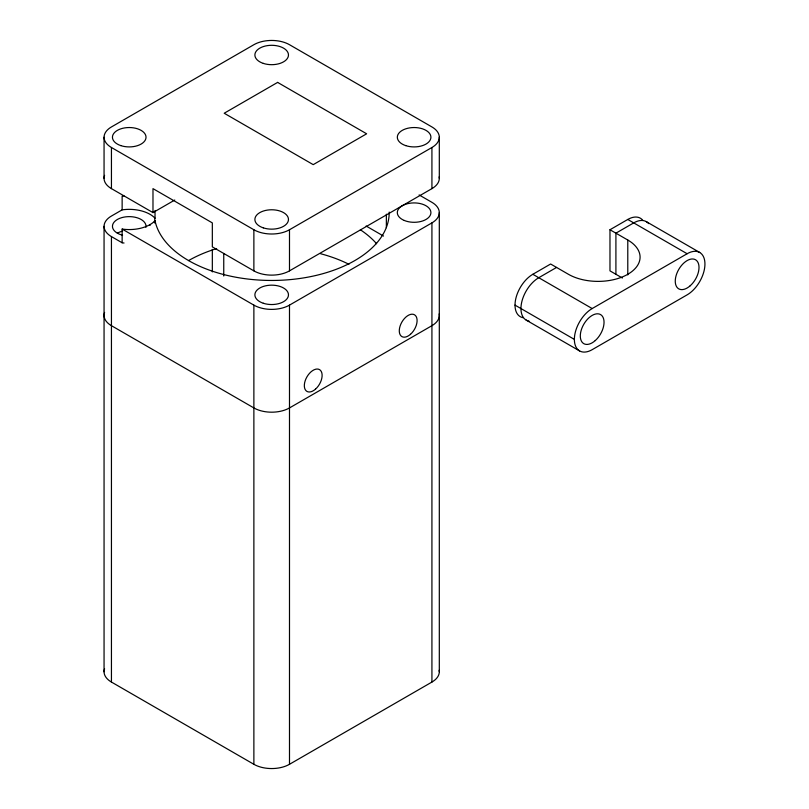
<?xml version="1.0" encoding="UTF-8"?>
<svg xmlns="http://www.w3.org/2000/svg" width="809" height="809" viewBox="0 0 809 809"><rect width="100%" height="100%" fill="white"/><g stroke="black" fill="none" stroke-linecap="round" stroke-linejoin="round"><path stroke-width="1.21" d="M104.058 226.318L104.058 671.773M439.307 671.773L439.307 212.605M154.388 222.242A117.507 67.845 0 0 1 155.025 218.187A29.377 16.959 0 0 0 122.139 209.855L111.44 216.033A25.18 14.542 0 0 0 111.44 236.592L111.44 682.058L253.874 764.293A25.18 14.542 0 0 0 289.491 764.293L431.925 682.058A25.18 14.542 0 0 0 439.166 670.277M104.594 175.361A25.18 14.542 0 0 0 111.44 188.628L152.982 212.605L174.764 200.035M111.44 147.501L253.874 229.746A25.18 14.542 0 0 0 289.491 229.746L431.925 147.501A25.18 14.542 0 0 0 431.925 126.942L289.491 44.707A25.18 14.542 0 0 0 253.874 44.707L111.44 126.942A25.18 14.542 0 0 0 111.44 147.501L111.44 188.628M152.982 212.605L152.982 188.628L212.332 222.89L212.332 246.876L253.874 270.863A25.18 14.542 0 0 0 289.491 270.863L431.925 188.628A25.18 14.542 0 0 0 439.166 176.847M124.04 243.013A29.377 16.959 0 0 1 122.139 242.771L122.139 229.068L253.874 305.124A25.18 14.542 0 0 0 289.491 305.124L431.925 222.89A25.18 14.542 0 0 0 431.925 202.331L419.113 194.929M523.079 317.684A25.18 14.542 -60 0 1 515.758 298.834A25.18 14.542 -60 0 1 532.828 274.291L550.626 264.007L568.434 274.291A41.967 24.23 0 0 0 627.784 274.291A41.967 24.23 0 0 0 627.784 240.02L609.976 229.746L609.976 270.863L622.384 278.023M609.976 229.746L627.784 219.461A25.18 14.542 -60 0 1 642.69 220.169M556.562 267.435L538.754 277.72A25.18 14.542 -60 0 0 521.694 302.263A25.18 14.542 -60 0 0 529.015 321.112M574.37 339.396A25.18 14.542 -60 0 1 592.178 308.553L687.134 253.733A25.18 14.542 -60 0 1 704.942 264.007A25.18 14.542 -60 0 1 687.134 294.85L592.178 349.67A25.18 14.542 -60 0 1 574.37 339.396L515.02 305.124M646.31 221.646L699.724 252.479M627.784 219.461L687.134 253.733M532.828 274.291L592.178 308.553M366.133 226.024L383.506 236.056M526.163 320.081L579.588 350.924M111.44 236.592L122.139 242.771M627.784 240.02L627.784 274.908M615.912 274.291L615.912 233.174L633.72 222.89A25.18 14.542 -60 0 1 648.626 223.597M439.307 137.227L439.307 178.344M431.925 147.501L431.925 188.628M431.925 222.89L431.925 682.058M386.358 214.183L386.358 227.673M289.491 229.746L289.491 270.863M289.491 305.124L289.491 764.293M253.874 229.746L253.874 270.863M253.874 305.124L253.874 764.293M223.749 253.47L223.749 276M212.332 249.384L212.332 271.915M155.025 210.471L155.025 218.187M122.139 229.068A29.377 16.959 0 0 0 155.025 220.746L155.025 223.314M150.019 224.599L150.019 225.458M122.139 209.855L122.139 196.152A29.377 16.959 0 0 1 124.04 195.92M104.058 137.227L104.058 178.344M439.166 313.902A25.18 14.542 0 0 1 431.925 325.683L289.491 407.928A25.18 14.542 0 0 1 253.874 407.928L111.44 325.683A25.18 14.542 0 0 1 104.594 312.426M111.44 682.058A25.18 14.542 0 0 1 104.594 668.8M360.389 229.796A117.507 67.845 0 0 1 376.6 243.731M389.19 212.079A117.507 67.845 0 0 1 279.196 280.318A117.507 67.845 0 0 1 155.025 220.746M117.376 233.174A16.787 9.688 0 0 1 122.574 231.131M122.574 235.207A16.787 9.688 0 0 1 113.24 223.385A16.787 9.688 0 0 1 132.656 216.832A16.787 9.688 0 0 1 145.933 227.319M188.588 260.579A117.507 67.845 0 0 1 216.63 248.616M320.617 253.733A117.507 67.845 0 0 1 348.942 264.29M277.618 82.397L224.204 113.24L313.225 164.642L366.639 133.798L277.618 82.397M263.289 227.855A16.787 9.688 0 0 0 288.469 219.461A16.787 9.688 0 0 0 263.289 211.068A16.787 9.688 0 0 0 263.289 227.855M405.734 145.62A16.787 9.688 0 0 0 430.914 137.227A16.787 9.688 0 0 0 405.734 128.833A16.787 9.688 0 0 0 405.734 145.62M263.289 63.385A16.787 9.688 0 0 0 288.469 54.992A16.787 9.688 0 0 0 263.289 46.598A16.787 9.688 0 0 0 263.289 63.385M120.844 145.62A16.787 9.688 0 0 0 146.024 137.227A16.787 9.688 0 0 0 120.844 128.833A16.787 9.688 0 0 0 120.844 145.62M595.242 340.579A16.787 9.688 -60 0 0 600.571 314.58A16.787 9.688 -60 0 0 580.71 332.186A16.787 9.688 -60 0 0 595.242 340.579M690.208 285.759A16.787 9.688 -60 0 0 695.528 259.75A16.787 9.688 -60 0 0 675.667 277.366A16.787 9.688 -60 0 0 690.208 285.759M263.289 303.244A16.787 9.688 0 0 0 288.469 294.85A16.787 9.688 0 0 0 263.289 286.457A16.787 9.688 0 0 0 263.289 303.244M404.278 220.463A16.787 9.688 0 0 0 430.823 213.606A16.787 9.688 0 0 0 407.271 203.757A16.787 9.688 0 0 0 404.278 220.463M315.53 389.109A12.59 7.271 -60 0 0 319.525 369.612A12.59 7.271 -60 0 0 304.629 382.819A12.59 7.271 -60 0 0 315.53 389.109M410.497 334.289A12.59 7.271 -60 0 0 414.481 314.782A12.59 7.271 -60 0 0 399.585 327.989A12.59 7.271 -60 0 0 410.497 334.289"/></g></svg>
